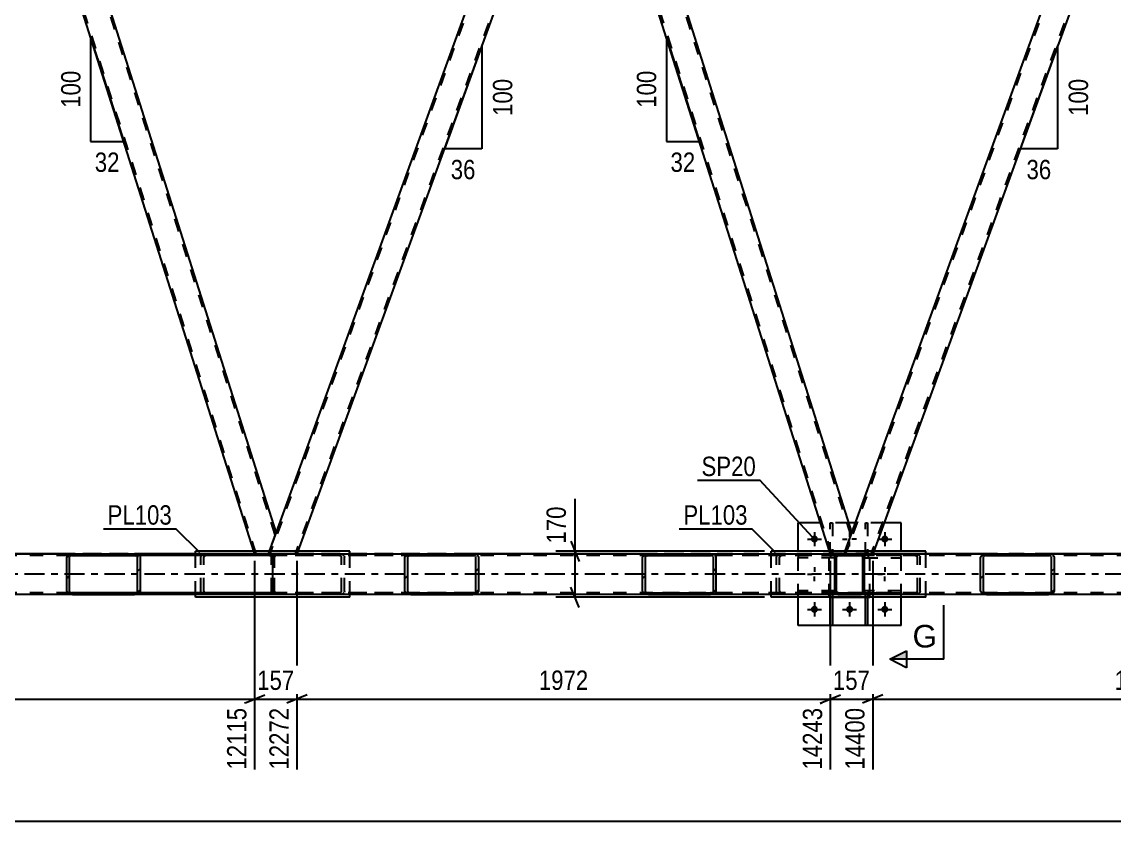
# Model space of a CAD drawing. Header units: millimetres. Extents: x -857 to 332, y -866 to -25.
# Drawn here: x -400.6 to -239, y -441.8 to -323.6 of the extents above; entities that cross this region are included whole.
import ezdxf

# ---------------------------------------------------------------- set-up
doc = ezdxf.new("R2010")
doc.units = ezdxf.units.MM
doc.linetypes.add('DXK_LINE_DOT2', pattern=[3.9198, 1.9599, -1.9599])
doc.linetypes.add('DXK_LINE_DOT3', pattern=[5.9187, 2.979, -0.9799, 0.9799, -0.9799])
doc.styles.add('Arial', font='ARIAL.TTF', dxfattribs={"height": 0.2})
doc.styles.add('Arial Narrow', font='ARIALN.TTF', dxfattribs={"height": 0.2})

# ---------------------------------------------------------------- blocks, each defined once
blk = doc.blocks.new('Part-570388934-1314 - 1255')
at = {"color": 7, "linetype": 'DXK_LINE_DOT2'}
for p, q in [((-130.85, -402.55), (-808.57, -402.55)), ((-130.85, -402.31), (-800.57, -402.31)), ((-333.88, -402.31), (-393.06, -402.31)), ((-248.74, -402.31), (-307.93, -402.31)), ((-130.85, -408.07), (-808.57, -408.07)), ((-131.45, -408.31), (-630.3, -408.31)), ((-352.04, -408.31), (-374.9, -408.31)), ((-266.91, -408.31), (-289.76, -408.31))]:
    blk.add_line(p, q, dxfattribs=at)
at = {"color": 2, "linetype": 'Continuous'}
for p, q in [((-393.06, -402.31), (-419.01, -402.31)), ((-307.93, -402.31), (-333.88, -402.31)), ((-222.79, -402.31), (-248.74, -402.31)), ((-374.9, -408.31), (-437.18, -408.31)), ((-289.76, -408.31), (-352.04, -408.31)), ((-204.63, -408.31), (-266.91, -408.31))]:
    blk.add_line(p, q, dxfattribs=at)
at = {"color": 7, "linetype": 'DXK_LINE_DOT3'}
blk.add_line((-130.85, -405.31), (-808.57, -405.31), dxfattribs=at)
blk = doc.blocks.new('Part-570388934-1356 - 1255')
at = {"color": 7, "linetype": 'DXK_LINE_DOT2'}
for p, q in [((-363.11, -399.47), (-399.95, -283.31)), ((-365.9, -402.31), (-402.74, -286.15)), ((-363.11, -399.47), (-363.24, -399.84)), ((-366.15, -402.31), (-366.28, -401.91)), ((-364, -401.91), (-364.14, -402.31)), ((-364.14, -402.31), (-366.15, -402.31))]:
    blk.add_line(p, q, dxfattribs=at)
at = {"color": 2, "linetype": 'Continuous'}
for p, q in [((-362.97, -399.1), (-399.57, -283.71)), ((-366.28, -401.91), (-402.87, -286.51)), ((-362.97, -399.1), (-364, -401.91))]:
    blk.add_line(p, q, dxfattribs=at)
blk = doc.blocks.new('Part-570388934-1361 - 1255')
at = {"color": 7, "linetype": 'DXK_LINE_DOT2'}
for p, q in [((-277.98, -399.47), (-314.81, -283.31)), ((-280.77, -402.31), (-317.6, -286.15)), ((-277.98, -399.47), (-278.11, -399.84)), ((-281.02, -402.31), (-281.15, -401.91)), ((-278.86, -401.91), (-279.01, -402.31)), ((-279.01, -402.31), (-281.02, -402.31))]:
    blk.add_line(p, q, dxfattribs=at)
at = {"color": 2, "linetype": 'Continuous'}
for p, q in [((-277.84, -399.1), (-314.43, -283.71)), ((-281.15, -401.91), (-317.74, -286.51)), ((-277.84, -399.1), (-278.86, -401.91))]:
    blk.add_line(p, q, dxfattribs=at)
blk = doc.blocks.new('Part-570388934-1436 - 1255')
at = {"color": 7, "linetype": 'DXK_LINE_DOT2'}
for p, q in [((-320.57, -283.31), (-363.89, -402.31)), ((-316.83, -283.31), (-360.14, -402.31)), ((-362.97, -399.1), (-364.14, -402.31)), ((-359.74, -401.91), (-359.89, -402.31)), ((-359.89, -402.31), (-364.14, -402.31))]:
    blk.add_line(p, q, dxfattribs=at)
at = {"color": 2, "linetype": 'Continuous'}
for p, q in [((-320.98, -283.71), (-362.97, -399.1)), ((-317.74, -286.51), (-359.74, -401.91))]:
    blk.add_line(p, q, dxfattribs=at)
blk = doc.blocks.new('Part-570388934-2082 - 1255')
at = {"color": 7, "linetype": 'DXK_LINE_DOT2'}
for p, q in [((-275.83, -402.55), (-275.83, -397.71)), ((-275.83, -397.71), (-275.51, -397.71)), ((-275.51, -397.71), (-275.51, -402.55)), ((-275.83, -401.95), (-275.51, -401.95)), ((-275.51, -402.55), (-275.83, -402.55))]:
    blk.add_line(p, q, dxfattribs=at)
blk = doc.blocks.new('Part-570388934-1406 - 1255')
at = {"linetype": 'Continuous'}
h = blk.add_hatch(dxfattribs=at)
h.set_pattern_fill('', scale=0.7, style=0, pattern_type=0)
h.set_pattern_definition([(45, (-393.9267, -402.7887), (-1.57154, 1.57154), [])])
h.paths.add_polyline_path([(-393.86, -402.61), (-393.93, -402.79), (-393.93, -407.83), (-393.86, -408.01), (-393.67, -408.17), (-393.39, -408.27), (-393.05, -408.31), (-383.88, -408.31), (-383.55, -408.27), (-383.26, -408.17), (-383.08, -408.01), (-383.01, -407.83), (-383.01, -402.79), (-383.08, -402.61), (-383.26, -402.45), (-383.55, -402.35), (-383.88, -402.31), (-393.05, -402.31), (-393.39, -402.35), (-393.67, -402.45)])
h.paths.add_polyline_path([(-393.22, -402.57), (-393.05, -402.55), (-383.88, -402.55), (-383.72, -402.57), (-383.57, -402.62), (-383.48, -402.7), (-383.45, -402.79), (-383.45, -407.83), (-383.48, -407.92), (-383.57, -408), (-383.72, -408.05), (-383.88, -408.07), (-393.05, -408.07), (-393.22, -408.05), (-393.36, -408), (-393.46, -407.92), (-393.49, -407.83), (-393.49, -402.79), (-393.46, -402.7), (-393.36, -402.62)])
at = {"color": 2, "linetype": 'Continuous'}
for p, q in [((-393.86, -402.61), (-393.93, -402.79)), ((-393.93, -407.83), (-393.93, -402.79)), ((-393.49, -402.79), (-393.46, -402.7)), ((-393.49, -407.83), (-393.49, -402.79)), ((-393.05, -402.31), (-393.39, -402.35)), ((-393.22, -402.57), (-393.05, -402.55)), ((-393.05, -402.31), (-383.88, -402.31)), ((-393.05, -402.55), (-383.88, -402.55)), ((-364.05, -402.31), (-383.88, -402.31)), ((-383.55, -402.35), (-383.88, -402.31)), ((-383.88, -402.55), (-383.72, -402.57)), ((-383.48, -402.7), (-383.45, -402.79)), ((-383.45, -407.83), (-383.45, -402.79)), ((-383.01, -402.79), (-383.08, -402.61)), ((-383.01, -407.83), (-383.01, -402.79)), ((-364.05, -402.31), (-363.72, -402.35)), ((-393.93, -407.83), (-393.86, -408.01)), ((-393.46, -407.92), (-393.49, -407.83)), ((-393.39, -408.27), (-393.05, -408.31)), ((-393.05, -408.07), (-393.22, -408.05)), ((-393.05, -408.07), (-383.88, -408.07)), ((-393.05, -408.31), (-383.88, -408.31)), ((-383.72, -408.05), (-383.88, -408.07)), ((-383.88, -408.31), (-383.55, -408.27)), ((-364.05, -408.31), (-383.88, -408.31)), ((-383.45, -407.83), (-383.48, -407.92)), ((-383.08, -408.01), (-383.01, -407.83)), ((-363.72, -408.27), (-364.05, -408.31))]:
    blk.add_line(p, q, dxfattribs=at)
at = {"color": 7, "linetype": 'DXK_LINE_DOT2'}
for p, q in [((-393.05, -402.31), (-383.88, -402.31)), ((-364.05, -402.55), (-393.05, -402.55)), ((-374.1, -402.79), (-374.03, -402.61)), ((-374.1, -407.83), (-374.1, -402.79)), ((-373.63, -402.7), (-373.66, -402.79)), ((-373.66, -407.83), (-373.66, -402.79)), ((-373.56, -402.35), (-373.22, -402.31)), ((-373.22, -402.55), (-373.39, -402.57)), ((-363.89, -402.57), (-364.05, -402.55)), ((-363.62, -402.79), (-363.65, -402.7)), ((-363.62, -407.83), (-363.62, -402.79)), ((-363.25, -402.61), (-363.22, -402.67)), ((-363.22, -402.67), (-363.18, -402.79)), ((-363.18, -407.83), (-363.18, -402.79)), ((-364.05, -408.07), (-393.05, -408.07)), ((-393.05, -408.31), (-383.88, -408.31)), ((-374.03, -408.01), (-374.1, -407.83)), ((-373.66, -407.83), (-373.63, -407.92)), ((-373.22, -408.31), (-373.56, -408.27)), ((-373.39, -408.05), (-373.22, -408.07)), ((-364.05, -408.07), (-363.89, -408.05)), ((-363.65, -407.92), (-363.62, -407.83)), ((-363.19, -407.87), (-363.25, -408.01)), ((-363.18, -407.83), (-363.19, -407.87))]:
    blk.add_line(p, q, dxfattribs=at)
at = {"color": 2, "linetype": 'Continuous'}
for centre, radius, start, end in [((-393.25, -403.15), 0.817, 99.5183, 138.064), ((-393.15, -402.97), 0.409, 99.5183, 138.064), ((-383.78, -402.97), 0.409, 41.9361, 80.4818), ((-383.68, -403.15), 0.817, 41.9361, 80.4818), ((-363.85, -403.15), 0.817, 53.5034, 80.4818), ((-393.25, -407.47), 0.817, 221.9361, 260.4818), ((-393.15, -407.65), 0.409, 221.9361, 260.4818), ((-383.78, -407.65), 0.409, 279.5183, 318.064), ((-383.68, -407.47), 0.817, 279.5183, 318.064), ((-363.85, -407.47), 0.817, 279.5183, 306.4944)]:
    blk.add_arc(centre, radius, start, end, dxfattribs=at)
at = {"color": 7, "linetype": 'DXK_LINE_DOT2'}
for centre, radius, start, end in [((-373.42, -403.15), 0.817, 99.5183, 138.064), ((-373.32, -402.97), 0.409, 99.5183, 138.064), ((-363.95, -402.97), 0.409, 41.9361, 80.4818), ((-363.85, -403.15), 0.817, 41.9361, 53.5034), ((-373.42, -407.47), 0.817, 221.9361, 260.4818), ((-373.32, -407.65), 0.409, 221.9361, 260.4818), ((-363.95, -407.65), 0.409, 279.5183, 318.064), ((-363.85, -407.47), 0.817, 306.4944, 318.064)]:
    blk.add_arc(centre, radius, start, end, dxfattribs=at)
blk = doc.blocks.new('Part-570388934-1408 - 1255')
at = {"linetype": 'Continuous'}
h = blk.add_hatch(dxfattribs=at)
h.set_pattern_fill('', scale=0.7, style=0, pattern_type=0)
h.set_pattern_definition([(45, (-308.7925, -402.7887), (-1.57154, 1.57154), [])])
h.paths.add_polyline_path([(-308.73, -402.6), (-308.79, -402.79), (-308.79, -407.83), (-308.73, -408.01), (-308.54, -408.17), (-308.25, -408.27), (-307.92, -408.31), (-298.75, -408.31), (-298.41, -408.27), (-298.13, -408.17), (-297.94, -408.01), (-297.87, -407.83), (-297.87, -402.79), (-297.94, -402.6), (-298.13, -402.45), (-298.41, -402.35), (-298.75, -402.31), (-307.92, -402.31), (-308.25, -402.35), (-308.54, -402.45)])
h.paths.add_polyline_path([(-308.09, -402.57), (-307.92, -402.55), (-298.75, -402.55), (-298.58, -402.57), (-298.44, -402.62), (-298.34, -402.7), (-298.31, -402.79), (-298.31, -407.83), (-298.34, -407.92), (-298.44, -408), (-298.58, -408.05), (-298.75, -408.07), (-307.92, -408.07), (-308.09, -408.05), (-308.23, -408), (-308.32, -407.92), (-308.36, -407.83), (-308.36, -402.79), (-308.32, -402.7), (-308.23, -402.62)])
at = {"color": 2, "linetype": 'Continuous'}
for p, q in [((-308.73, -402.6), (-308.79, -402.79)), ((-308.79, -407.83), (-308.79, -402.79)), ((-308.36, -402.79), (-308.32, -402.7)), ((-308.36, -407.83), (-308.36, -402.79)), ((-307.92, -402.31), (-308.25, -402.35)), ((-308.09, -402.57), (-307.92, -402.55)), ((-307.92, -402.31), (-298.75, -402.31)), ((-307.92, -402.55), (-298.75, -402.55)), ((-298.75, -402.31), (-280.35, -402.31)), ((-298.41, -402.35), (-298.75, -402.31)), ((-298.75, -402.55), (-298.58, -402.57)), ((-298.34, -402.7), (-298.31, -402.79)), ((-298.31, -407.83), (-298.31, -402.79)), ((-297.87, -402.79), (-297.94, -402.6)), ((-297.87, -407.83), (-297.87, -402.79)), ((-280.35, -402.31), (-280.35, -402.35)), ((-280.35, -402.79), (-280.35, -402.35)), ((-308.79, -407.83), (-308.73, -408.01)), ((-308.32, -407.92), (-308.36, -407.83)), ((-308.25, -408.27), (-307.92, -408.31)), ((-307.92, -408.07), (-308.09, -408.05)), ((-307.92, -408.07), (-298.75, -408.07)), ((-307.92, -408.31), (-298.75, -408.31)), ((-298.58, -408.05), (-298.75, -408.07)), ((-298.75, -408.31), (-298.41, -408.27)), ((-280.35, -408.31), (-298.75, -408.31)), ((-298.31, -407.83), (-298.34, -407.92)), ((-297.94, -408.01), (-297.87, -407.83)), ((-280.35, -408.31), (-280.35, -407.83))]:
    blk.add_line(p, q, dxfattribs=at)
at = {"color": 7, "linetype": 'DXK_LINE_DOT2'}
for p, q in [((-298.75, -402.31), (-307.92, -402.31)), ((-280.35, -402.55), (-307.92, -402.55)), ((-288.96, -402.79), (-288.9, -402.6)), ((-288.96, -407.83), (-288.96, -402.79)), ((-288.49, -402.7), (-288.53, -402.79)), ((-288.53, -407.83), (-288.53, -402.79)), ((-288.42, -402.35), (-288.09, -402.31)), ((-288.09, -402.55), (-288.26, -402.57)), ((-280.35, -407.83), (-280.35, -402.79)), ((-280.35, -408.07), (-307.92, -408.07)), ((-298.75, -408.31), (-307.92, -408.31)), ((-288.9, -408.01), (-288.96, -407.83)), ((-288.53, -407.83), (-288.49, -407.92)), ((-288.09, -408.31), (-288.42, -408.27)), ((-288.26, -408.05), (-288.09, -408.07)), ((-280.35, -408.31), (-280.35, -408.07))]:
    blk.add_line(p, q, dxfattribs=at)
at = {"color": 2, "linetype": 'Continuous'}
for centre, radius, start, end in [((-308.12, -403.15), 0.817, 99.5183, 138.064), ((-308.02, -402.97), 0.409, 99.5183, 138.064), ((-298.65, -402.97), 0.409, 41.9361, 80.4818), ((-298.55, -403.15), 0.817, 41.9361, 80.4818), ((-308.12, -407.47), 0.817, 221.9361, 260.4818), ((-308.02, -407.65), 0.409, 221.9361, 260.4818), ((-298.65, -407.65), 0.409, 279.5183, 318.064), ((-298.55, -407.47), 0.817, 279.5183, 318.064)]:
    blk.add_arc(centre, radius, start, end, dxfattribs=at)
at = {"color": 7, "linetype": 'DXK_LINE_DOT2'}
for centre, radius, start, end in [((-288.29, -403.15), 0.817, 99.5183, 138.064), ((-288.19, -402.97), 0.409, 99.5183, 138.064), ((-288.29, -407.47), 0.817, 221.9361, 260.4818), ((-288.19, -407.65), 0.409, 221.9361, 260.4818)]:
    blk.add_arc(centre, radius, start, end, dxfattribs=at)
blk = doc.blocks.new('Part-570388934-1441 - 1255')
at = {"color": 2, "linetype": 'Continuous'}
for p, q in [((-235.84, -283.71), (-278.86, -401.91)), ((-232.6, -286.52), (-274.6, -401.91))]:
    blk.add_line(p, q, dxfattribs=at)
at = {"color": 7, "linetype": 'DXK_LINE_DOT2'}
for p, q in [((-235.44, -283.31), (-278.75, -402.31)), ((-231.69, -283.31), (-275.01, -402.31)), ((-278.86, -401.91), (-279.01, -402.31)), ((-274.6, -401.91), (-274.75, -402.31)), ((-274.75, -402.31), (-279.01, -402.31))]:
    blk.add_line(p, q, dxfattribs=at)
blk = doc.blocks.new('Part-570388934-1443 - 1255')
at = {"linetype": 'Continuous'}
h = blk.add_hatch(dxfattribs=at)
h.set_pattern_fill('', scale=0.7, style=0, pattern_type=0)
h.set_pattern_definition([(45, (-280.3475, -402.7892), (-1.57154, 1.57154), [])])
h.paths.add_polyline_path([(-280.31, -402.61), (-280.35, -402.79), (-280.35, -407.83), (-280.31, -408.01), (-280.21, -408.17), (-280.05, -408.27), (-279.87, -408.31), (-276.43, -408.31), (-276.24, -408.27), (-276.09, -408.17), (-275.98, -408.01), (-275.95, -407.83), (-275.95, -402.79), (-275.98, -402.61), (-276.09, -402.45), (-276.24, -402.35), (-276.43, -402.31), (-279.87, -402.31), (-280.05, -402.35), (-280.21, -402.45)])
h.paths.add_polyline_path([(-279.96, -402.57), (-279.87, -402.55), (-276.43, -402.55), (-276.34, -402.57), (-276.26, -402.62), (-276.21, -402.7), (-276.19, -402.79), (-276.19, -407.83), (-276.21, -407.92), (-276.26, -408), (-276.34, -408.05), (-276.43, -408.07), (-279.87, -408.07), (-279.96, -408.05), (-280.04, -408), (-280.09, -407.92), (-280.11, -407.83), (-280.11, -402.79), (-280.09, -402.7), (-280.04, -402.62)])
at = {"color": 7, "linetype": 'DXK_LINE_DOT2'}
for p, q in [((-280.35, -402.79), (-280.31, -402.61)), ((-280.35, -407.83), (-280.35, -402.79)), ((-280.09, -402.7), (-280.11, -402.79)), ((-280.11, -407.83), (-280.11, -402.79)), ((-280.04, -402.62), (-280.09, -402.7)), ((-280.05, -402.35), (-279.87, -402.31)), ((-279.96, -402.57), (-280.04, -402.62)), ((-279.87, -402.55), (-279.96, -402.57)), ((-279.87, -402.31), (-276.43, -402.31)), ((-276.43, -402.55), (-279.87, -402.55)), ((-276.43, -402.31), (-276.24, -402.35)), ((-276.34, -402.57), (-276.43, -402.55)), ((-276.26, -402.62), (-276.34, -402.57)), ((-276.21, -402.7), (-276.26, -402.62)), ((-276.19, -402.79), (-276.21, -402.7)), ((-276.19, -407.83), (-276.19, -402.79)), ((-275.98, -402.61), (-275.95, -402.79)), ((-275.95, -407.83), (-275.95, -402.79)), ((-280.31, -408.01), (-280.35, -407.83)), ((-280.11, -407.83), (-280.09, -407.92)), ((-280.09, -407.92), (-280.04, -408)), ((-279.87, -408.31), (-280.05, -408.27)), ((-280.04, -408), (-279.96, -408.05)), ((-279.96, -408.05), (-279.87, -408.07)), ((-279.87, -408.07), (-276.43, -408.07)), ((-279.87, -408.31), (-276.43, -408.31)), ((-276.43, -408.07), (-276.34, -408.05)), ((-276.24, -408.27), (-276.43, -408.31)), ((-276.34, -408.05), (-276.26, -408)), ((-276.26, -408), (-276.21, -407.92)), ((-276.21, -407.92), (-276.19, -407.83)), ((-275.95, -407.83), (-275.98, -408.01))]:
    blk.add_line(p, q, dxfattribs=at)
at = {"color": 2, "linetype": 'Continuous'}
for p, q in [((-280.31, -402.61), (-280.35, -402.79)), ((-280.35, -407.83), (-280.35, -402.79)), ((-280.11, -402.79), (-280.09, -402.7)), ((-280.11, -407.83), (-280.11, -402.79)), ((-280.09, -402.7), (-280.04, -402.62)), ((-279.87, -402.31), (-280.05, -402.35)), ((-280.04, -402.62), (-279.96, -402.57)), ((-279.96, -402.57), (-279.87, -402.55)), ((-279.87, -402.31), (-276.43, -402.31)), ((-279.87, -402.55), (-276.43, -402.55)), ((-276.24, -402.35), (-276.43, -402.31)), ((-276.43, -402.55), (-276.34, -402.57)), ((-276.34, -402.57), (-276.26, -402.62)), ((-276.26, -402.62), (-276.21, -402.7)), ((-276.21, -402.7), (-276.19, -402.79)), ((-276.19, -407.83), (-276.19, -402.79)), ((-275.95, -402.79), (-275.98, -402.61)), ((-275.95, -407.83), (-275.95, -402.79)), ((-280.35, -407.83), (-280.31, -408.01)), ((-280.09, -407.92), (-280.11, -407.83)), ((-280.04, -408), (-280.09, -407.92)), ((-280.05, -408.27), (-279.87, -408.31)), ((-279.96, -408.05), (-280.04, -408)), ((-279.87, -408.07), (-279.96, -408.05)), ((-279.87, -408.07), (-276.43, -408.07)), ((-279.87, -408.31), (-276.43, -408.31)), ((-276.34, -408.05), (-276.43, -408.07)), ((-276.43, -408.31), (-276.24, -408.27)), ((-276.26, -408), (-276.34, -408.05)), ((-276.21, -407.92), (-276.26, -408)), ((-276.19, -407.83), (-276.21, -407.92)), ((-275.98, -408.01), (-275.95, -407.83))]:
    blk.add_line(p, q, dxfattribs=at)
at = {"color": 7, "linetype": 'DXK_LINE_DOT2'}
for centre, start, end in [((-279.87, -402.79), 112.5001, 157.5001), ((-276.43, -402.79), 22.5001, 67.5001), ((-279.87, -407.83), 202.5001, 247.5001), ((-276.43, -407.83), 292.5001, 337.5001)]:
    blk.add_arc(centre, 0.48, start, end, dxfattribs=at)
at = {"color": 2, "linetype": 'Continuous'}
for centre, start, end in [((-279.87, -402.79), 112.5001, 157.5001), ((-276.43, -402.79), 22.5001, 67.5001), ((-279.87, -407.83), 202.5001, 247.5001), ((-276.43, -407.83), 292.5001, 337.5001)]:
    blk.add_arc(centre, 0.48, start, end, dxfattribs=at)
blk = doc.blocks.new('Part-570388934-2080 - 1255')
at = {"color": 7, "linetype": 'DXK_LINE_DOT2'}
for p, q in [((-270.56, -402.55), (-275.96, -402.55)), ((-275.96, -402.55), (-275.96, -402.87)), ((-275.96, -402.87), (-270.56, -402.87)), ((-275.36, -402.87), (-275.36, -402.55)), ((-270.56, -402.87), (-270.56, -402.55))]:
    blk.add_line(p, q, dxfattribs=at)
blk = doc.blocks.new('Bolt-570388934-1510 - 1255')
at = {"linetype": 'Continuous'}
for points in [[(-282.84, -400.11, -1), (-283.88, -400.11, -1)], [(-272.44, -400.11, -1), (-273.48, -400.11, -1)], [(-282.84, -410.51, -1), (-283.88, -410.51, -1)], [(-277.64, -410.51, -1), (-278.68, -410.51, -1)], [(-272.44, -410.51, -1), (-273.48, -410.51, -1)]]:
    blk.add_hatch(color=1, dxfattribs=at).paths.add_polyline_path(points)
at = {"color": 1, "linetype": 'Continuous'}
for p, q in [((-284.4, -400.11), (-282.32, -400.11)), ((-283.36, -399.07), (-283.36, -401.15)), ((-279.2, -400.11), (-278.51, -400.11)), ((-278.16, -399.07), (-278.16, -399.76)), ((-278.16, -401.15), (-278.16, -400.46)), ((-277.12, -400.11), (-277.81, -400.11)), ((-274, -400.11), (-271.92, -400.11)), ((-272.96, -399.07), (-272.96, -401.15)), ((-284.4, -405.31), (-283.71, -405.31)), ((-283.36, -404.27), (-283.36, -404.96)), ((-282.32, -405.31), (-283.01, -405.31)), ((-274, -405.31), (-273.31, -405.31)), ((-272.96, -404.27), (-272.96, -404.96)), ((-271.92, -405.31), (-272.61, -405.31)), ((-283.36, -406.35), (-283.36, -405.66)), ((-272.96, -406.35), (-272.96, -405.66)), ((-283.36, -409.47), (-283.36, -411.55)), ((-278.16, -409.47), (-278.16, -411.55)), ((-272.96, -409.47), (-272.96, -411.55)), ((-284.4, -410.51), (-282.32, -410.51)), ((-279.2, -410.51), (-277.12, -410.51)), ((-274, -410.51), (-271.92, -410.51))]:
    blk.add_line(p, q, dxfattribs=at)
blk = doc.blocks.new('Part-570388934-2021 - 1255')
at = {"color": 7, "linetype": 'DXK_LINE_DOT2'}
for p, q in [((-280.33, -402.62), (-280.36, -402.79)), ((-280.36, -402.79), (-280.33, -402.62)), ((-280.36, -407.83), (-280.36, -402.79)), ((-280.32, -402.61), (-280.33, -402.62)), ((-280.33, -402.62), (-280.32, -402.61)), ((-280.1, -402.7), (-280.12, -402.79)), ((-280.12, -407.83), (-280.12, -402.79)), ((-280.05, -402.62), (-280.1, -402.7)), ((-279.88, -402.31), (-280.06, -402.35)), ((-280.06, -402.35), (-279.88, -402.31)), ((-279.97, -402.57), (-280.05, -402.62)), ((-279.88, -402.55), (-279.97, -402.57)), ((-276.44, -402.31), (-279.88, -402.31)), ((-276.44, -402.55), (-279.88, -402.55)), ((-276.26, -402.35), (-276.44, -402.31)), ((-276.44, -402.31), (-276.26, -402.35)), ((-276.35, -402.57), (-276.44, -402.55)), ((-276.27, -402.62), (-276.35, -402.57)), ((-276.22, -402.7), (-276.27, -402.62)), ((-276.2, -402.79), (-276.22, -402.7)), ((-276.2, -407.83), (-276.2, -402.79)), ((-275.99, -402.62), (-276, -402.61)), ((-276, -402.61), (-275.99, -402.62)), ((-275.96, -402.79), (-275.99, -402.62)), ((-275.99, -402.62), (-275.96, -402.79)), ((-275.96, -407.83), (-275.96, -402.79)), ((-280.36, -407.83), (-280.32, -408.01)), ((-280.32, -408.01), (-280.36, -407.83)), ((-280.12, -407.83), (-280.1, -407.92)), ((-280.1, -407.92), (-280.05, -408)), ((-280.06, -408.27), (-279.88, -408.31)), ((-279.88, -408.31), (-280.06, -408.27)), ((-280.05, -408), (-279.97, -408.05)), ((-279.97, -408.05), (-279.88, -408.07)), ((-276.44, -408.07), (-279.88, -408.07)), ((-276.44, -408.31), (-279.88, -408.31)), ((-276.44, -408.07), (-276.35, -408.05)), ((-276.44, -408.31), (-276.26, -408.27)), ((-276.26, -408.27), (-276.44, -408.31)), ((-276.35, -408.05), (-276.27, -408)), ((-276.27, -408), (-276.22, -407.92)), ((-276.22, -407.92), (-276.2, -407.83)), ((-276, -408.01), (-275.96, -407.83)), ((-275.96, -407.83), (-276, -408.01))]:
    blk.add_line(p, q, dxfattribs=at)
at = {"color": 7, "linetype": 'DXK_LINE_DOT3'}
blk.add_line((-278.16, -405.31), (-278.16, -405.31), dxfattribs=at)
at = {"color": 7, "linetype": 'DXK_LINE_DOT2'}
for centre, start, end in [((-279.88, -402.79), 112.5001, 157.5001), ((-279.88, -402.79), 112.5001, 157.5001), ((-276.44, -402.79), 22.5001, 67.5001), ((-276.44, -402.79), 22.5001, 67.5001), ((-279.88, -407.83), 202.5001, 247.5001), ((-279.88, -407.83), 202.5001, 247.5001), ((-276.44, -407.83), 292.5001, 337.5001), ((-276.44, -407.83), 292.5001, 337.5001)]:
    blk.add_arc(centre, 0.48, start, end, dxfattribs=at)
blk = doc.blocks.new('Part-570388934-2001 - 1255')
at = {"color": 2, "linetype": 'Continuous'}
for p, q in [((-282.48, -397.71), (-285.76, -397.71)), ((-285.76, -401.91), (-285.76, -397.71)), ((-277.33, -397.71), (-278.28, -397.71)), ((-270.56, -397.71), (-273.08, -397.71)), ((-270.56, -401.91), (-270.56, -397.71)), ((-285.76, -412.91), (-285.76, -408.71)), ((-270.56, -412.91), (-270.56, -408.71)), ((-270.56, -412.91), (-285.76, -412.91))]:
    blk.add_line(p, q, dxfattribs=at)
at = {"color": 7, "linetype": 'DXK_LINE_DOT2'}
for p, q in [((-278.28, -397.71), (-282.48, -397.71)), ((-273.08, -397.71), (-277.33, -397.71)), ((-285.76, -408.71), (-285.76, -401.91)), ((-270.56, -408.71), (-270.56, -401.91))]:
    blk.add_line(p, q, dxfattribs=at)
blk = doc.blocks.new('Part-570388934-2019 - 1255')
at = {"color": 7, "linetype": 'DXK_LINE_DOT2'}
for p, q in [((-281.03, -408.71), (-281.03, -408.07)), ((-281.03, -408.07), (-280.71, -408.07)), ((-280.71, -408.07), (-280.71, -408.71)), ((-281.03, -408.67), (-280.71, -408.67))]:
    blk.add_line(p, q, dxfattribs=at)
at = {"color": 2, "linetype": 'Continuous'}
for p, q in [((-281.03, -412.91), (-281.03, -408.71)), ((-280.71, -408.71), (-280.71, -412.91)), ((-280.71, -412.91), (-281.03, -412.91))]:
    blk.add_line(p, q, dxfattribs=at)
blk = doc.blocks.new('Part-570388934-2081 - 1255')
at = {"color": 7, "linetype": 'DXK_LINE_DOT2'}
for p, q in [((-270.56, -407.75), (-275.96, -407.75)), ((-275.96, -407.75), (-275.96, -408.07)), ((-275.96, -408.07), (-270.56, -408.07)), ((-275.36, -408.07), (-275.36, -407.75)), ((-270.56, -408.07), (-270.56, -407.75))]:
    blk.add_line(p, q, dxfattribs=at)
blk = doc.blocks.new('Part-570388934-2057 - 1255')
at = {"color": 2, "linetype": 'Continuous'}
for p, q in [((-352.04, -401.91), (-374.9, -401.91)), ((-374.9, -402.31), (-374.9, -401.91)), ((-352.04, -402.31), (-352.04, -401.91)), ((-374.9, -408.71), (-374.9, -408.31)), ((-352.04, -408.71), (-352.04, -408.31)), ((-352.04, -408.71), (-374.9, -408.71))]:
    blk.add_line(p, q, dxfattribs=at)
at = {"color": 7, "linetype": 'DXK_LINE_DOT2'}
for p, q in [((-374.9, -408.31), (-374.9, -402.31)), ((-352.04, -408.31), (-352.04, -402.31))]:
    blk.add_line(p, q, dxfattribs=at)
blk = doc.blocks.new('Part-570388934-2073 - 1255')
at = {"linetype": 'Continuous'}
h = blk.add_hatch(dxfattribs=at)
h.set_pattern_fill('', scale=0.7, style=0, pattern_type=0)
h.set_pattern_definition([(45, (-343.9303, -402.7887), (-1.57154, 1.57154), [])])
h.paths.add_polyline_path([(-343.86, -402.61), (-343.93, -402.79), (-343.93, -407.83), (-343.86, -408.01), (-343.67, -408.17), (-343.39, -408.27), (-343.06, -408.31), (-333.89, -408.31), (-333.55, -408.27), (-333.27, -408.17), (-333.08, -408.01), (-333.01, -407.83), (-333.01, -402.79), (-333.08, -402.61), (-333.27, -402.45), (-333.55, -402.35), (-333.89, -402.31), (-343.06, -402.31), (-343.39, -402.35), (-343.67, -402.45)])
h.paths.add_polyline_path([(-343.22, -402.57), (-343.06, -402.55), (-333.89, -402.55), (-333.72, -402.57), (-333.58, -402.62), (-333.48, -402.7), (-333.45, -402.79), (-333.45, -407.83), (-333.48, -407.92), (-333.58, -408), (-333.72, -408.05), (-333.89, -408.07), (-343.06, -408.07), (-343.22, -408.05), (-343.37, -408), (-343.46, -407.92), (-343.49, -407.83), (-343.49, -402.79), (-343.46, -402.7), (-343.37, -402.62)])
at = {"color": 2, "linetype": 'Continuous'}
for p, q in [((-363.47, -402.79), (-363.44, -402.61)), ((-363.47, -407.83), (-363.47, -402.79)), ((-363.44, -402.61), (-363.34, -402.45)), ((-363.34, -402.45), (-363.2, -402.35)), ((-363.2, -402.35), (-363.18, -402.34)), ((-363.18, -402.34), (-362.89, -402.31)), ((-362.89, -402.31), (-343.06, -402.31)), ((-343.86, -402.61), (-343.93, -402.79)), ((-343.93, -407.83), (-343.93, -402.79)), ((-343.49, -402.79), (-343.46, -402.7)), ((-343.49, -407.83), (-343.49, -402.79)), ((-343.06, -402.31), (-343.39, -402.35)), ((-343.22, -402.57), (-343.06, -402.55)), ((-343.06, -402.31), (-333.89, -402.31)), ((-343.06, -402.55), (-333.89, -402.55)), ((-333.55, -402.35), (-333.89, -402.31)), ((-333.89, -402.55), (-333.72, -402.57)), ((-333.48, -402.7), (-333.45, -402.79)), ((-333.45, -407.83), (-333.45, -402.79)), ((-333.01, -402.79), (-333.08, -402.61)), ((-333.01, -407.83), (-333.01, -402.79)), ((-363.44, -408.01), (-363.47, -407.83)), ((-363.34, -408.17), (-363.44, -408.01)), ((-363.2, -408.27), (-363.34, -408.17)), ((-363.18, -408.28), (-363.2, -408.27)), ((-362.89, -408.31), (-363.18, -408.28)), ((-343.06, -408.31), (-362.89, -408.31)), ((-343.93, -407.83), (-343.86, -408.01)), ((-343.46, -407.92), (-343.49, -407.83)), ((-343.39, -408.27), (-343.06, -408.31)), ((-343.06, -408.07), (-343.22, -408.05)), ((-343.06, -408.07), (-333.89, -408.07)), ((-343.06, -408.31), (-333.89, -408.31)), ((-333.72, -408.05), (-333.89, -408.07)), ((-333.89, -408.31), (-333.55, -408.27)), ((-333.45, -407.83), (-333.48, -407.92)), ((-333.08, -408.01), (-333.01, -407.83))]:
    blk.add_line(p, q, dxfattribs=at)
at = {"color": 7, "linetype": 'DXK_LINE_DOT2'}
for p, q in [((-363.23, -402.7), (-363.25, -402.79)), ((-363.25, -407.83), (-363.25, -402.79)), ((-363.19, -402.62), (-363.23, -402.7)), ((-363.05, -402.57), (-363.19, -402.62)), ((-363.19, -408), (-363.19, -402.62)), ((-363.18, -408.28), (-363.18, -402.34)), ((-362.89, -402.55), (-363.05, -402.57)), ((-333.89, -402.55), (-362.89, -402.55)), ((-353.71, -402.31), (-353.38, -402.35)), ((-353.55, -402.57), (-353.71, -402.55)), ((-353.28, -402.79), (-353.31, -402.7)), ((-353.28, -407.83), (-353.28, -402.79)), ((-352.91, -402.61), (-352.84, -402.79)), ((-352.84, -407.83), (-352.84, -402.79)), ((-343.06, -402.31), (-333.89, -402.31)), ((-363.25, -407.83), (-363.23, -407.92)), ((-363.23, -407.92), (-363.19, -408)), ((-363.19, -408), (-363.05, -408.05)), ((-363.05, -408.05), (-362.89, -408.07)), ((-333.89, -408.07), (-362.89, -408.07)), ((-353.71, -408.07), (-353.55, -408.05)), ((-353.38, -408.27), (-353.71, -408.31)), ((-353.31, -407.92), (-353.28, -407.83)), ((-352.84, -407.83), (-352.91, -408.01)), ((-333.89, -408.31), (-343.06, -408.31))]:
    blk.add_line(p, q, dxfattribs=at)
for centre, radius, start, end in [((-353.62, -402.97), 0.409, 41.9361, 80.4818), ((-353.52, -403.15), 0.817, 41.9361, 80.4818), ((-353.62, -407.65), 0.409, 279.5183, 318.064), ((-353.52, -407.47), 0.817, 279.5183, 318.064)]:
    blk.add_arc(centre, radius, start, end, dxfattribs=at)
at = {"color": 2, "linetype": 'Continuous'}
for centre, radius, start, end in [((-343.26, -403.15), 0.817, 99.5183, 138.064), ((-343.16, -402.97), 0.409, 99.5183, 138.064), ((-333.79, -402.97), 0.409, 41.9361, 80.4818), ((-333.69, -403.15), 0.817, 41.9361, 80.4818), ((-343.26, -407.47), 0.817, 221.9361, 260.4818), ((-343.16, -407.65), 0.409, 221.9361, 260.4818), ((-333.79, -407.65), 0.409, 279.5183, 318.064), ((-333.69, -407.47), 0.817, 279.5183, 318.064)]:
    blk.add_arc(centre, radius, start, end, dxfattribs=at)
blk = doc.blocks.new('Part-570388934-2002 - 1255')
at = {"color": 7, "linetype": 'DXK_LINE_DOT2'}
for p, q in [((-280.36, -402.55), (-285.76, -402.55)), ((-285.76, -402.55), (-285.76, -402.87)), ((-280.36, -402.87), (-285.76, -402.87)), ((-280.96, -402.87), (-280.96, -402.55)), ((-280.36, -402.87), (-280.36, -402.55))]:
    blk.add_line(p, q, dxfattribs=at)
blk = doc.blocks.new('Part-570388934-2003 - 1255')
at = {"color": 7, "linetype": 'DXK_LINE_DOT2'}
for p, q in [((-280.36, -407.75), (-285.76, -407.75)), ((-285.76, -407.75), (-285.76, -408.07)), ((-280.36, -408.07), (-285.76, -408.07)), ((-280.96, -408.07), (-280.96, -407.75)), ((-280.36, -408.07), (-280.36, -407.75))]:
    blk.add_line(p, q, dxfattribs=at)
blk = doc.blocks.new('Part-570388934-2018 - 1255')
at = {"color": 7, "linetype": 'DXK_LINE_DOT2'}
for p, q in [((-275.83, -408.71), (-275.83, -408.07)), ((-275.83, -408.07), (-275.51, -408.07)), ((-275.51, -408.07), (-275.51, -408.71)), ((-275.83, -408.67), (-275.51, -408.67))]:
    blk.add_line(p, q, dxfattribs=at)
at = {"color": 2, "linetype": 'Continuous'}
for p, q in [((-275.83, -412.91), (-275.83, -408.71)), ((-275.51, -408.71), (-275.51, -412.91)), ((-275.51, -412.91), (-275.83, -412.91))]:
    blk.add_line(p, q, dxfattribs=at)
blk = doc.blocks.new('Part-570388934-2020 - 1255')
at = {"color": 7, "linetype": 'DXK_LINE_DOT2'}
for p, q in [((-281.16, -408.71), (-281.16, -401.91)), ((-281.16, -401.91), (-275.16, -401.91)), ((-275.16, -408.71), (-275.16, -401.91))]:
    blk.add_line(p, q, dxfattribs=at)
at = {"color": 2, "linetype": 'Continuous'}
blk.add_line((-281.16, -408.71), (-275.16, -408.71), dxfattribs=at)
blk = doc.blocks.new('Part-570388934-2046 - 1255')
at = {"linetype": 'Continuous'}
h = blk.add_hatch(dxfattribs=at)
h.set_pattern_fill('', scale=0.7, style=0, pattern_type=0)
h.set_pattern_definition([(45, (-258.796, -402.7885), (-1.57154, 1.57154), [])])
h.paths.add_polyline_path([(-258.73, -402.6), (-258.8, -402.79), (-258.8, -407.83), (-258.73, -408.01), (-258.54, -408.17), (-258.26, -408.27), (-257.92, -408.31), (-248.75, -408.31), (-248.42, -408.27), (-248.13, -408.17), (-247.94, -408.01), (-247.88, -407.83), (-247.88, -402.79), (-247.94, -402.6), (-248.13, -402.45), (-248.42, -402.35), (-248.75, -402.31), (-257.92, -402.31), (-258.26, -402.35), (-258.54, -402.45)])
h.paths.add_polyline_path([(-258.09, -402.57), (-257.92, -402.55), (-248.75, -402.55), (-248.58, -402.57), (-248.44, -402.62), (-248.35, -402.7), (-248.31, -402.79), (-248.31, -407.83), (-248.35, -407.92), (-248.44, -408), (-248.58, -408.05), (-248.75, -408.07), (-257.92, -408.07), (-258.09, -408.05), (-258.23, -408), (-258.33, -407.92), (-258.36, -407.83), (-258.36, -402.79), (-258.33, -402.7), (-258.23, -402.62)])
at = {"color": 2, "linetype": 'Continuous'}
for p, q in [((-275.95, -402.79), (-275.95, -402.31)), ((-257.92, -402.31), (-275.95, -402.31)), ((-258.73, -402.6), (-258.8, -402.79)), ((-258.8, -407.83), (-258.8, -402.79)), ((-258.36, -402.79), (-258.33, -402.7)), ((-258.36, -407.83), (-258.36, -402.79)), ((-257.92, -402.31), (-258.26, -402.35)), ((-258.09, -402.57), (-257.92, -402.55)), ((-257.92, -402.31), (-248.75, -402.31)), ((-257.92, -402.55), (-248.75, -402.55)), ((-248.42, -402.35), (-248.75, -402.31)), ((-248.75, -402.55), (-248.58, -402.57)), ((-248.35, -402.7), (-248.31, -402.79)), ((-248.31, -407.83), (-248.31, -402.79)), ((-247.88, -402.79), (-247.94, -402.6)), ((-247.88, -407.83), (-247.88, -402.79)), ((-275.95, -408.27), (-275.95, -407.83)), ((-275.95, -408.31), (-275.95, -408.27)), ((-257.92, -408.31), (-275.95, -408.31)), ((-258.8, -407.83), (-258.73, -408.01)), ((-258.33, -407.92), (-258.36, -407.83)), ((-258.26, -408.27), (-257.92, -408.31)), ((-257.92, -408.07), (-258.09, -408.05)), ((-257.92, -408.07), (-248.75, -408.07)), ((-257.92, -408.31), (-248.75, -408.31)), ((-248.58, -408.05), (-248.75, -408.07)), ((-248.75, -408.31), (-248.42, -408.27)), ((-248.31, -407.83), (-248.35, -407.92)), ((-247.94, -408.01), (-247.88, -407.83))]:
    blk.add_line(p, q, dxfattribs=at)
at = {"color": 7, "linetype": 'DXK_LINE_DOT2'}
for p, q in [((-248.75, -402.55), (-275.95, -402.55)), ((-275.95, -402.62), (-275.95, -402.6)), ((-275.95, -407.83), (-275.95, -402.79)), ((-268.58, -402.31), (-268.25, -402.35)), ((-268.41, -402.57), (-268.58, -402.55)), ((-268.14, -402.79), (-268.18, -402.7)), ((-268.14, -407.83), (-268.14, -402.79)), ((-267.77, -402.6), (-267.71, -402.79)), ((-267.71, -407.83), (-267.71, -402.79)), ((-248.75, -402.31), (-257.92, -402.31)), ((-275.95, -408.05), (-275.95, -408.01)), ((-248.75, -408.07), (-275.95, -408.07)), ((-268.58, -408.07), (-268.41, -408.05)), ((-268.25, -408.27), (-268.58, -408.31)), ((-268.18, -407.92), (-268.14, -407.83)), ((-267.71, -407.83), (-267.77, -408.01)), ((-248.75, -408.31), (-257.92, -408.31))]:
    blk.add_line(p, q, dxfattribs=at)
for centre, radius, start, end in [((-268.48, -402.97), 0.409, 41.9361, 80.4818), ((-268.38, -403.15), 0.817, 41.9361, 80.4818), ((-268.48, -407.65), 0.409, 279.5183, 318.064), ((-268.38, -407.47), 0.817, 279.5183, 318.064)]:
    blk.add_arc(centre, radius, start, end, dxfattribs=at)
at = {"color": 2, "linetype": 'Continuous'}
for centre, radius, start, end in [((-258.12, -403.15), 0.817, 99.5183, 138.064), ((-258.02, -402.97), 0.409, 99.5183, 138.064), ((-248.65, -402.97), 0.409, 41.9361, 80.4818), ((-248.55, -403.15), 0.817, 41.9361, 80.4818), ((-258.12, -407.47), 0.817, 221.9361, 260.4818), ((-258.02, -407.65), 0.409, 221.9361, 260.4818), ((-248.65, -407.65), 0.409, 279.5183, 318.064), ((-248.55, -407.47), 0.817, 279.5183, 318.064)]:
    blk.add_arc(centre, radius, start, end, dxfattribs=at)
blk = doc.blocks.new('Part-570388934-2083 - 1255')
at = {"color": 7, "linetype": 'DXK_LINE_DOT2'}
for p, q in [((-281.03, -402.55), (-281.03, -397.71)), ((-281.03, -397.71), (-280.71, -397.71)), ((-280.71, -397.71), (-280.71, -402.55)), ((-281.03, -401.95), (-280.71, -401.95)), ((-280.71, -402.55), (-281.03, -402.55))]:
    blk.add_line(p, q, dxfattribs=at)
blk = doc.blocks.new('Part-570388934-2169 - 1255')
at = {"color": 2, "linetype": 'Continuous'}
for p, q in [((-266.91, -401.91), (-289.76, -401.91)), ((-289.76, -402.31), (-289.76, -401.91)), ((-266.91, -402.31), (-266.91, -401.91)), ((-289.76, -408.71), (-289.76, -408.31)), ((-266.91, -408.71), (-266.91, -408.31)), ((-266.91, -408.71), (-289.76, -408.71))]:
    blk.add_line(p, q, dxfattribs=at)
at = {"color": 7, "linetype": 'DXK_LINE_DOT2'}
for p, q in [((-289.76, -408.31), (-289.76, -402.31)), ((-266.91, -408.31), (-266.91, -402.31))]:
    blk.add_line(p, q, dxfattribs=at)
blk = doc.blocks.new('AngleDimension-570388934-3701 - 1255')
at = {"color": 7, "linetype": 'Continuous'}
for p, q in [((-390.39, -325.87), (-385.5, -341.31)), ((-390.39, -325.87), (-390.39, -341.31)), ((-389.39, -329.03), (-385.5, -341.31)), ((-390.39, -341.31), (-385.5, -341.31))]:
    blk.add_line(p, q, dxfattribs=at)
at = {"color": 0}
for points in [[(-391.29, -330.25), (-395.49, -330.25), (-395.49, -336.93), (-391.29, -336.93)], [(-385.52, -346.41), (-385.52, -342.21), (-390.37, -342.21), (-390.37, -346.41)]]:
    blk.add_wipeout(points, dxfattribs=at)
at = {"color": 3, "style": 'Arial Narrow'}
blk.add_text('100', height=2.863, rotation=90.0002, dxfattribs=at).set_placement((-391.89, -336.33))
blk.add_text('32', height=2.863, dxfattribs=at).set_placement((-389.77, -345.81))
blk = doc.blocks.new('AngleDimension-570388934-3715 - 1255')
at = {"color": 7, "linetype": 'Continuous'}
for p, q in [((-332.54, -327.17), (-338.08, -342.4)), ((-332.54, -327.17), (-332.54, -342.4)), ((-336.94, -339.28), (-338.08, -342.4)), ((-332.54, -342.4), (-338.08, -342.4))]:
    blk.add_line(p, q, dxfattribs=at)
at = {"color": 0}
for points in [[(-327.44, -331.44), (-331.64, -331.44), (-331.64, -338.13), (-327.44, -338.13)], [(-332.88, -347.5), (-332.88, -343.3), (-337.74, -343.3), (-337.74, -347.5)]]:
    blk.add_wipeout(points, dxfattribs=at)
at = {"color": 3, "style": 'Arial Narrow'}
blk.add_text('100', height=2.863, rotation=90.0002, dxfattribs=at).set_placement((-328.04, -337.53))
blk.add_text('36', height=2.863, dxfattribs=at).set_placement((-337.14, -346.9))
blk = doc.blocks.new('StraightDimension-570388934-2347 - 1255')
at = {"color": 7, "linetype": 'Continuous'}
for p, q in [((-359.89, -403.31), (-359.89, -434.21)), ((-281.02, -403.31), (-281.02, -434.21)), ((-358.39, -423.17), (-361.39, -424.37)), ((-282.52, -424.37), (-279.52, -423.17)), ((-359.89, -423.77), (-281.02, -423.77))]:
    blk.add_line(p, q, dxfattribs=at)
at = {"color": 0}
blk.add_wipeout([(-316.2, -423.02), (-316.2, -418.82), (-324.71, -418.82), (-324.71, -423.02)], dxfattribs=at)
at = {"color": 0, "linetype": 'Continuous'}
blk.add_wipeout([(-281.62, -424.47), (-285.82, -424.47), (-285.82, -434.81), (-281.62, -434.81)], dxfattribs=at)
at = {"color": 3, "style": 'Arial Narrow'}
blk.add_text('1972', height=2.863, dxfattribs=at).set_placement((-324.11, -422.42))
at = {"color": 3, "linetype": 'Continuous', "style": 'Arial Narrow'}
blk.add_text('14243', height=2.863, rotation=90.0002, dxfattribs=at).set_placement((-282.22, -434.21))
blk = doc.blocks.new('StraightDimension-570388934-2365 - 1255')
at = {"color": 7, "linetype": 'Continuous'}
for p, q in [((-366.15, -403.31), (-366.15, -434.21)), ((-359.89, -403.31), (-359.89, -434.21)), ((-367.65, -424.37), (-364.65, -423.17)), ((-358.39, -423.17), (-361.39, -424.37)), ((-366.15, -423.77), (-359.89, -423.77))]:
    blk.add_line(p, q, dxfattribs=at)
at = {"color": 0}
blk.add_wipeout([(-359.68, -423.02), (-359.68, -418.82), (-366.36, -418.82), (-366.36, -423.02)], dxfattribs=at)
at = {"color": 0, "linetype": 'Continuous'}
blk.add_wipeout([(-360.49, -424.47), (-364.69, -424.47), (-364.69, -434.81), (-360.49, -434.81)], dxfattribs=at)
at = {"color": 3, "style": 'Arial Narrow'}
blk.add_text('157', height=2.863, dxfattribs=at).set_placement((-365.76, -422.42))
at = {"color": 3, "linetype": 'Continuous', "style": 'Arial Narrow'}
blk.add_text('12272', height=2.863, rotation=90.0002, dxfattribs=at).set_placement((-361.09, -434.21))
blk = doc.blocks.new('StraightDimension-570388934-3785 - 1255')
at = {"color": 7, "linetype": 'Continuous'}
blk.add_line((-821.47, -441.83), (-92.56, -441.83), dxfattribs=at)
blk = doc.blocks.new('StraightDimension-570388934-2547 - 1255')
at = {"color": 7, "linetype": 'Continuous'}
blk.add_line((-489.81, -402.31), (-139.28, -402.31), dxfattribs=at)
blk = doc.blocks.new('StraightDimension-570388934-2311 - 1255')
at = {"color": 7, "linetype": 'Continuous'}
for p, q in [((-274.75, -403.31), (-274.75, -434.21)), ((-195.89, -403.31), (-195.89, -434.21)), ((-273.25, -423.17), (-276.25, -424.37)), ((-197.39, -424.37), (-194.39, -423.17)), ((-274.75, -423.77), (-195.89, -423.77))]:
    blk.add_line(p, q, dxfattribs=at)
at = {"color": 0}
blk.add_wipeout([(-231.06, -423.02), (-231.06, -418.82), (-239.57, -418.82), (-239.57, -423.02)], dxfattribs=at)
at = {"color": 0, "linetype": 'Continuous'}
blk.add_wipeout([(-196.49, -424.47), (-200.69, -424.47), (-200.69, -434.81), (-196.49, -434.81)], dxfattribs=at)
at = {"color": 3, "style": 'Arial Narrow'}
blk.add_text('1972', height=2.863, dxfattribs=at).set_placement((-238.97, -422.42))
at = {"color": 3, "linetype": 'Continuous', "style": 'Arial Narrow'}
blk.add_text('16372', height=2.863, rotation=90.0002, dxfattribs=at).set_placement((-197.09, -434.21))
blk = doc.blocks.new('StraightDimension-570388934-2329 - 1255')
at = {"color": 7, "linetype": 'Continuous'}
for p, q in [((-281.02, -403.31), (-281.02, -434.21)), ((-274.75, -403.31), (-274.75, -434.21)), ((-282.52, -424.37), (-279.52, -423.17)), ((-273.25, -423.17), (-276.25, -424.37)), ((-281.02, -423.77), (-274.75, -423.77))]:
    blk.add_line(p, q, dxfattribs=at)
at = {"color": 0}
blk.add_wipeout([(-274.54, -423.02), (-274.54, -418.82), (-281.23, -418.82), (-281.23, -423.02)], dxfattribs=at)
at = {"color": 0, "linetype": 'Continuous'}
blk.add_wipeout([(-275.35, -424.47), (-279.55, -424.47), (-279.55, -434.81), (-275.35, -434.81)], dxfattribs=at)
at = {"color": 3, "style": 'Arial Narrow'}
blk.add_text('157', height=2.863, dxfattribs=at).set_placement((-280.63, -422.42))
at = {"color": 3, "linetype": 'Continuous', "style": 'Arial Narrow'}
blk.add_text('14400', height=2.863, rotation=90.0002, dxfattribs=at).set_placement((-275.95, -434.21))
blk = doc.blocks.new('StraightDimension-570388934-2383 - 1255')
at = {"color": 7, "linetype": 'Continuous'}
for p, q in [((-445.02, -403.31), (-445.02, -434.21)), ((-366.15, -403.31), (-366.15, -434.21)), ((-443.52, -423.17), (-446.52, -424.37)), ((-367.65, -424.37), (-364.65, -423.17)), ((-445.02, -423.77), (-366.15, -423.77))]:
    blk.add_line(p, q, dxfattribs=at)
at = {"color": 0}
blk.add_wipeout([(-401.33, -423.02), (-401.33, -418.82), (-409.84, -418.82), (-409.84, -423.02)], dxfattribs=at)
at = {"color": 0, "linetype": 'Continuous'}
blk.add_wipeout([(-366.75, -424.47), (-370.95, -424.47), (-370.95, -434.81), (-366.75, -434.81)], dxfattribs=at)
at = {"color": 3, "style": 'Arial Narrow'}
blk.add_text('1972', height=2.863, dxfattribs=at).set_placement((-409.24, -422.42))
at = {"color": 3, "linetype": 'Continuous', "style": 'Arial Narrow'}
blk.add_text('12115', height=2.863, rotation=90.0002, dxfattribs=at).set_placement((-367.35, -434.21))
blk = doc.blocks.new('AngleDimension-570388934-3729 - 1255')
at = {"color": 7, "linetype": 'Continuous'}
for p, q in [((-305.26, -325.87), (-300.36, -341.31)), ((-305.26, -325.87), (-305.26, -341.31)), ((-304.26, -329.03), (-300.36, -341.31)), ((-305.26, -341.31), (-300.36, -341.31))]:
    blk.add_line(p, q, dxfattribs=at)
at = {"color": 0}
for points in [[(-306.16, -330.25), (-310.36, -330.25), (-310.36, -336.93), (-306.16, -336.93)], [(-300.38, -346.41), (-300.38, -342.21), (-305.24, -342.21), (-305.24, -346.41)]]:
    blk.add_wipeout(points, dxfattribs=at)
at = {"color": 3, "style": 'Arial Narrow'}
blk.add_text('100', height=2.863, rotation=90.0002, dxfattribs=at).set_placement((-306.76, -336.33))
blk.add_text('32', height=2.863, dxfattribs=at).set_placement((-304.64, -345.81))
blk = doc.blocks.new('AngleDimension-570388934-3743 - 1255')
at = {"color": 7, "linetype": 'Continuous'}
for p, q in [((-247.4, -327.17), (-252.94, -342.4)), ((-247.4, -327.17), (-247.4, -342.4)), ((-251.81, -339.28), (-252.94, -342.4)), ((-247.4, -342.4), (-252.94, -342.4))]:
    blk.add_line(p, q, dxfattribs=at)
at = {"color": 0}
for points in [[(-242.3, -331.44), (-246.5, -331.44), (-246.5, -338.13), (-242.3, -338.13)], [(-247.75, -347.5), (-247.75, -343.3), (-252.6, -343.3), (-252.6, -347.5)]]:
    blk.add_wipeout(points, dxfattribs=at)
at = {"color": 3, "style": 'Arial Narrow'}
blk.add_text('100', height=2.863, rotation=90.0002, dxfattribs=at).set_placement((-242.9, -337.53))
blk.add_text('36', height=2.863, dxfattribs=at).set_placement((-252, -346.9))
blk = doc.blocks.new('StraightDimension-570388934-21034 - 1255')
at = {"color": 7, "linetype": 'Continuous'}
for p, q in [((-319.36, -400.41), (-318.16, -403.41)), ((-290.76, -401.91), (-321.61, -401.91)), ((-318.76, -408.71), (-318.76, -401.91)), ((-318.16, -410.21), (-319.36, -407.21)), ((-290.76, -408.71), (-321.61, -408.71))]:
    blk.add_line(p, q, dxfattribs=at)
at = {"color": 0}
blk.add_wipeout([(-319.51, -394.7), (-323.71, -394.7), (-323.71, -401.38), (-319.51, -401.38)], dxfattribs=at)
at = {"color": 7, "linetype": 'Continuous'}
blk.add_line((-318.76, -401.91), (-318.76, -394.17), dxfattribs=at)
blk.add_line((-318.76, -401.91), (-318.76, -394.17), dxfattribs=at)
at = {"color": 3, "style": 'Arial Narrow'}
blk.add_text('170', height=2.863, rotation=90.0002, dxfattribs=at).set_placement((-320.11, -400.78))
blk = doc.blocks.new('Mark-570388934-1997 - 1255')
at = {"color": 0}
blk.add_wipeout([(-292.03, -390.79), (-292.03, -387.79), (-300.06, -387.79), (-300.06, -390.79)], dxfattribs=at)
blk.add_wipeout([(-292.03, -390.79), (-292.03, -387.79), (-300.06, -387.79), (-300.06, -390.79)], dxfattribs=at)
at = {"color": 30, "linetype": 'Continuous'}
for p in [(-300.66, -391.39), (-283.65, -399.82)]:
    blk.add_line(p, (-291.43, -391.39), dxfattribs=at)
at = {"color": 3, "style": 'Arial Narrow'}
blk.add_text('SP20', height=2.863, dxfattribs=at).set_placement((-300.06, -390.79))
blk = doc.blocks.new('Mark-570388934-2053 - 1255')
at = {"color": 0}
blk.add_wipeout([(-378.37, -397.98), (-378.37, -394.98), (-387.88, -394.98), (-387.88, -397.98)], dxfattribs=at)
blk.add_wipeout([(-378.37, -397.98), (-378.37, -394.98), (-387.88, -394.98), (-387.88, -397.98)], dxfattribs=at)
at = {"color": 30, "linetype": 'Continuous'}
for p in [(-388.48, -398.58), (-374.24, -402.12)]:
    blk.add_line(p, (-377.77, -398.58), dxfattribs=at)
at = {"color": 3, "style": 'Arial Narrow'}
blk.add_text('PL103', height=2.863, dxfattribs=at).set_placement((-387.88, -397.98))
blk = doc.blocks.new('Mark-570388934-2165 - 1255')
at = {"color": 0}
blk.add_wipeout([(-293.24, -397.98), (-293.24, -394.98), (-302.74, -394.98), (-302.74, -397.98)], dxfattribs=at)
blk.add_wipeout([(-293.24, -397.98), (-293.24, -394.98), (-302.74, -394.98), (-302.74, -397.98)], dxfattribs=at)
at = {"color": 30, "linetype": 'Continuous'}
for p in [(-303.34, -398.58), (-289.1, -402.12)]:
    blk.add_line(p, (-292.64, -398.58), dxfattribs=at)
at = {"color": 3, "style": 'Arial Narrow'}
blk.add_text('PL103', height=2.863, dxfattribs=at).set_placement((-302.74, -397.98))
blk = doc.blocks.new('SectionMark-570388934-3816 - 1255')
at = {"linetype": 'Continuous'}
blk.add_hatch(color=6, dxfattribs=at).paths.add_polyline_path([(-269.73, -416.65), (-269.73, -417.9), (-272.23, -417.9)])
at = {"color": 6, "linetype": 'Continuous'}
for p, q in [((-264.23, -417.9), (-264.23, -409.9)), ((-272.23, -417.9), (-269.73, -416.65)), ((-269.73, -416.65), (-269.73, -419.15)), ((-264.23, -417.9), (-272.23, -417.9)), ((-269.73, -419.15), (-272.23, -417.9))]:
    blk.add_line(p, q, dxfattribs=at)
at = {"color": 0, "linetype": 'Continuous'}
blk.add_wipeout([(-265.23, -416.15), (-265.23, -412.65), (-268.86, -412.65), (-268.86, -416.15)], dxfattribs=at)
at = {"color": 3, "linetype": 'Continuous', "style": 'Arial'}
blk.add_text('G', height=3.34, dxfattribs=at).set_placement((-268.86, -416.15))

msp = doc.modelspace()

# ---------------------------------------------------------------- block references
for name in ['Part-570388934-1356 - 1255', 'Part-570388934-1436 - 1255', 'Part-570388934-1361 - 1255', 'Part-570388934-1441 - 1255', 'Part-570388934-2001 - 1255', 'Part-570388934-2083 - 1255', 'Part-570388934-2082 - 1255', 'Bolt-570388934-1510 - 1255', 'Part-570388934-2057 - 1255', 'Part-570388934-2169 - 1255', 'Part-570388934-2020 - 1255', 'Part-570388934-1314 - 1255', 'Part-570388934-1406 - 1255', 'Part-570388934-2073 - 1255', 'Part-570388934-1408 - 1255', 'Part-570388934-2002 - 1255', 'Part-570388934-2021 - 1255', 'Part-570388934-1443 - 1255', 'Part-570388934-2080 - 1255', 'Part-570388934-2046 - 1255', 'Part-570388934-2003 - 1255', 'Part-570388934-2019 - 1255', 'Part-570388934-2081 - 1255', 'Part-570388934-2018 - 1255']:
    msp.add_blockref(name, (0, 0))

# ---------------------------------------------------------------- next in the draw order: block references
for name in ['AngleDimension-570388934-3701 - 1255', 'AngleDimension-570388934-3715 - 1255', 'StraightDimension-570388934-2347 - 1255']:
    msp.add_blockref(name, (0, 0))

# ---------------------------------------------------------------- next in the draw order: block references
msp.add_blockref('StraightDimension-570388934-2365 - 1255', (0, 0))

# ---------------------------------------------------------------- next in the draw order: block references
msp.add_blockref('StraightDimension-570388934-3785 - 1255', (0, 0))

# ---------------------------------------------------------------- next in the draw order: block references
msp.add_blockref('StraightDimension-570388934-2547 - 1255', (0, 0))

# ---------------------------------------------------------------- next in the draw order: block references
for name in ['AngleDimension-570388934-3729 - 1255', 'AngleDimension-570388934-3743 - 1255', 'Mark-570388934-2053 - 1255', 'StraightDimension-570388934-21034 - 1255', 'StraightDimension-570388934-2383 - 1255', 'StraightDimension-570388934-2311 - 1255']:
    msp.add_blockref(name, (0, 0))

# ---------------------------------------------------------------- next in the draw order: block references
for name in ['SectionMark-570388934-3816 - 1255', 'Mark-570388934-1997 - 1255', 'StraightDimension-570388934-2329 - 1255']:
    msp.add_blockref(name, (0, 0))

# ---------------------------------------------------------------- next in the draw order: block references
msp.add_blockref('Mark-570388934-2165 - 1255', (0, 0))

doc.saveas('drawing.dxf')
